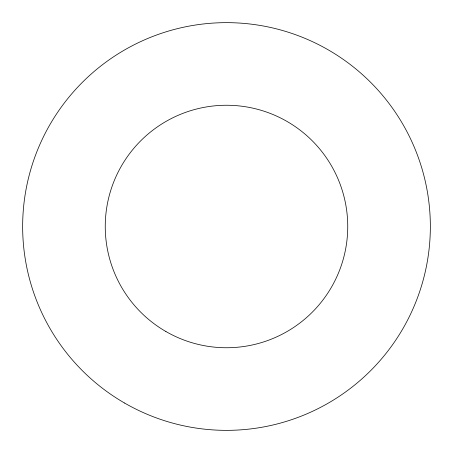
<?xml version="1.0" encoding="UTF-8"?>
<svg xmlns="http://www.w3.org/2000/svg" width="453" height="453" viewBox="0 0 453 453"><rect width="100%" height="100%" fill="white"/><g stroke="black" fill="none" stroke-linecap="round" stroke-linejoin="round"><path stroke-width="0.68" d="M165.877 331.5A121.24 121.24 0 0 0 347.74 226.5A121.24 121.24 0 0 0 165.877 121.5A121.24 121.24 0 0 0 165.877 331.5M124.575 403.04A203.85 203.85 0 0 0 430.35 226.5A203.85 203.85 0 0 0 124.575 49.96A203.85 203.85 0 0 0 124.575 403.04"/></g></svg>
